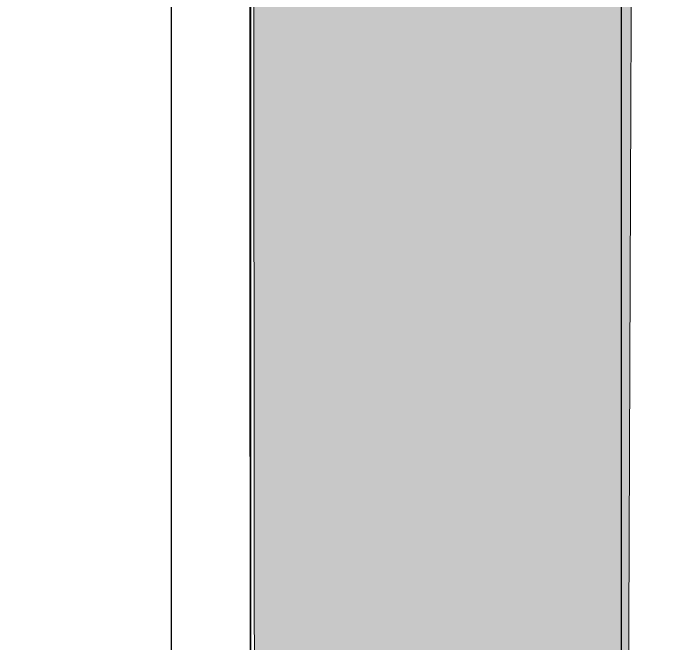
# Model space of a CAD drawing. Header units: inches. Extents: x -20.7 to 76.3, y -55.2 to 19.1.
# Drawn here: x -10.92 to -10.41, y -29.971 to -29.49 of the extents above; entities that cross this region are included whole.
import ezdxf

# ---------------------------------------------------------------- set-up
doc = ezdxf.new("R2010")
doc.units = ezdxf.units.IN
doc.header["$MEASUREMENT"] = 0
for name, color, linetype, lineweight in [('.ATI-HATCH', 7, 'Continuous', 0), ('G-ANNO-TTLB', 7, 'Continuous', 0), ('TYVEK', 7, 'Continuous', 0)]:
    doc.layers.add(name, color=color, linetype=linetype, lineweight=lineweight)

msp = doc.modelspace()

# ---------------------------------------------------------------- hatches: boundary and pattern name
at = {"layer": '.ATI-HATCH', "true_color": 0x848484, "transparency": 33554559}
msp.add_hatch(color=252, dxfattribs=at).paths.add_polyline_path([(-10.44455, -28.56874), (-10.73698, -28.39951), (-10.73458, -31.24437), (-10.45538, -31.41169)])
at = {"layer": 'G-ANNO-TTLB', "true_color": 0xff00ff, "transparency": 33554687}
h = msp.add_hatch(color=6, dxfattribs=at)
edge = h.paths.add_edge_path()
edge.add_spline(control_points=[(20.03822, -55.21363), (20.03822, -55.21363), (-20.64953, -55.21363), (-20.64953, -55.21363), (-20.64953, -55.21363), (-20.64953, -21.08863), (-20.64953, -21.08863), (-20.64953, -21.08863), (20.03822, -21.08863), (20.03822, -21.08863), (20.03822, -21.08863), (20.03822, -55.21363), (20.03822, -55.21363)], knot_values=[0, 0, 0, 0, 1, 1, 1, 2, 2, 2, 3, 3, 3, 4, 4, 4, 4], degree=3, periodic=0)
edge = h.paths.add_edge_path()
edge.add_spline(control_points=[(-20.52453, -21.21363), (-20.52453, -21.21363), (-20.52453, -55.08863), (-20.52453, -55.08863), (-20.52453, -55.08863), (19.91322, -55.08863), (19.91322, -55.08863), (19.91322, -55.08863), (19.91322, -21.21363), (19.91322, -21.21363), (19.91322, -21.21363), (-20.52453, -21.21363), (-20.52453, -21.21363)], knot_values=[0, 0, 0, 0, 1, 1, 1, 2, 2, 2, 3, 3, 3, 4, 4, 4, 4], degree=3, periodic=0)
edge.add_line((-20.52453, -21.21363), (-20.52453, -21.21363))

# ---------------------------------------------------------------- linework, layer by layer
at = {"layer": '.ATI-HATCH'}
msp.add_lwpolyline([(-10.44455, -28.56874), (-10.73698, -28.39951), (-10.73458, -31.24437), (-10.45538, -31.41169)], close=True, dxfattribs=at)
at = {"layer": 'G-ANNO-TTLB'}
for points in [[(20.03822, -55.21363), (20.03822, -55.21363), (-20.64953, -55.21363), (-20.64953, -55.21363), (-20.64953, -55.21363), (-20.64953, -21.08863), (-20.64953, -21.08863), (-20.64953, -21.08863), (20.03822, -21.08863), (20.03822, -21.08863), (20.03822, -21.08863), (20.03822, -55.21363), (20.03822, -55.21363)], [(-20.52453, -21.21363), (-20.52453, -21.21363), (-20.52453, -55.08863), (-20.52453, -55.08863), (-20.52453, -55.08863), (19.91322, -55.08863), (19.91322, -55.08863), (19.91322, -55.08863), (19.91322, -21.21363), (19.91322, -21.21363), (19.91322, -21.21363), (-20.52453, -21.21363), (-20.52453, -21.21363)]]:
    msp.add_open_spline(points, degree=3, knots=[0, 0, 0, 0, 1, 1, 1, 2, 2, 2, 3, 3, 3, 4, 4, 4, 4], dxfattribs=at)
at = {"layer": 'TYVEK', "color": 3, "lineweight": 25, "true_color": 0x00ff00}
msp.add_line((-10.73855, -28.39797), (-10.73855, -30.78772), dxfattribs=at)
msp.add_lwpolyline([(-11.83089, -30.07737), (-11.83089, -27.83994), (-10.79915, -28.44152), (-10.79915, -30.67505), (-11.83089, -30.07737)], dxfattribs=at)
at = {"layer": 'TYVEK', "color": 1, "lineweight": 25, "true_color": 0xff0000}
msp.add_lwpolyline([(-10.45538, -28.56686), (-10.73929, -28.40779), (-10.73855, -31.24884), (-10.45538, -31.41169)], close=True, dxfattribs=at)

doc.saveas('drawing.dxf')
